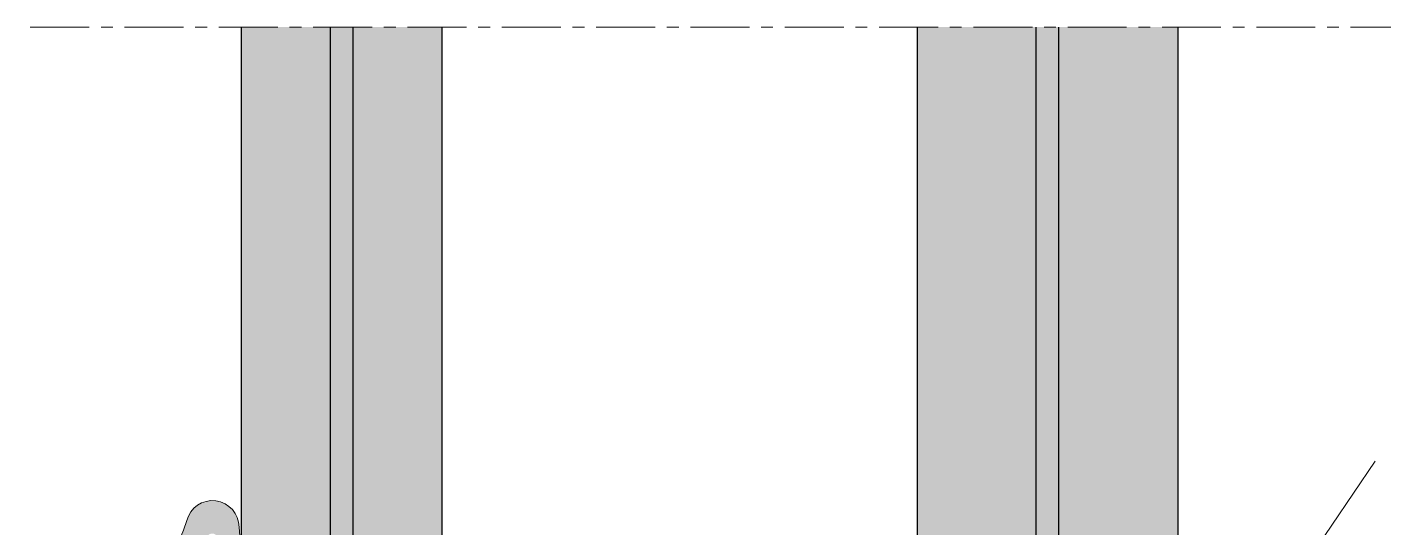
# Model space of a CAD drawing. Header units: millimetres. Extents: x -8 to 2550, y -393 to 1062.
# Drawn here: x 1122.72 to 1168.4, y -225.8 to -208.95 of the extents above; entities that cross this region are included whole.
import ezdxf

# ---------------------------------------------------------------- set-up
doc = ezdxf.new("R2010")
doc.units = ezdxf.units.MM
doc.header["$LTSCALE"] = 0.25
doc.header["$MEASUREMENT"] = 0
doc.linetypes.add('CENTER', pattern=[50.800000000000004, 31.75, -6.35, 6.35, -6.35])
for name, color, linetype, lineweight in [('01_Axis', 1, 'CENTER', 15), ('01_Fill Glass', 254, 'Continuous', 0), ('01_Fill Plastic', 253, 'Continuous', 0), ('01_Glazing', 6, 'Continuous', 25), ('01_Plastic', 3, 'Continuous', 20), ('01_Thin line', 8, 'Continuous', 9)]:
    doc.layers.add(name, color=color, linetype=linetype, lineweight=lineweight)

msp = doc.modelspace()

# ---------------------------------------------------------------- hatches: boundary and pattern name
at = {"layer": '01_Fill Glass', "ltscale": 0.25}
h = msp.add_hatch(color=256, dxfattribs=at)
h.dxf.hatch_style = 1
edge = h.paths.add_edge_path()
edge.add_line((1132.938375830711, -208.947778380631), (1129.93837583052, -208.947778380631))
edge.add_line((1129.93837583052, -208.947778380631), (1129.938375830325, -232.1765536598885))
edge.add_arc((1129.139289392565, -232.2147749251972), 0.8000000000831737, -2.738438377076875, 2.7384389558313273, ccw=False)
edge.add_line((1129.938375830711, -232.2529961824342), (1129.938375830711, -242.8237258718213))
edge.add_line((1129.938375830711, -242.8237258718213), (1132.938375830711, -242.8237258718213))
edge.add_line((1132.938375830711, -242.8237258718213), (1132.938375830711, -208.947778380631))
h.paths.add_polyline_path([(1136.698375830711, -208.947778380631), (1133.698375830711, -208.947778380631), (1133.698375830711, -242.8237258718213), (1136.698375830711, -242.8237258718213)])
h.paths.add_polyline_path([(1133.698375830711, -208.947778380631), (1132.938375830711, -208.947778380631), (1132.938375830711, -242.8237258718213), (1133.698375830711, -242.8237258718213)])
h.paths.add_polyline_path([(1156.698375830711, -208.947778380631), (1152.698375830711, -208.947778380631), (1152.698375830711, -242.8237258718213), (1156.698375830711, -242.8237258718213)])
h.paths.add_polyline_path([(1161.458375830711, -208.947778380631), (1157.458375830711, -208.947778380631), (1157.458375830711, -242.8237258718213), (1161.458375830711, -242.8237258718213)])
h.paths.add_polyline_path([(1157.458375830711, -208.947778380631), (1156.698375830711, -208.947778380631), (1156.698375830711, -242.8237258718213), (1157.458375830711, -242.8237258718213)])
at = {"layer": '01_Fill Plastic', "ltscale": 0.25}
h = msp.add_hatch(color=256, dxfattribs=at)
h.dxf.hatch_style = 1
h.paths.add_polyline_path([(1124.36544722435, -229.432075067977, 0.2783693348875363), (1123.462987341707, -230.6923825277349, 0.5367706748603355), (1123.988073394914, -231.103255535785), (1125.5636389886, -230.5788756093949, -0.5117725455009919), (1125.958375830705, -230.8635243943), (1125.958375830705, -233.4635243942998, -0.4142135623730675), (1125.658375830705, -233.7635243942999), (1125.058375830705, -233.7635243943, 0.6251575222492162), (1124.744903982578, -234.4240732978565, -0.181989317359221), (1128.733624362299, -241.8500297678629, 0.8794216882220507), (1129.938375830711, -242.0052555046522), (1129.938375830711, -241.5678609242065, 0.1026526743467071), (1128.115551603364, -235.3273689090647, -0.5713882184751089), (1128.27293291676, -234.8119215080369, 0.1050261149442904), (1129.938375830711, -228.0137023818613), (1129.938375830711, -226.9706704437535, 0.01783705545755019), (1129.858375830705, -225.7718932628705, 0.8338757283917327), (1128.130918510797, -225.4563354118809, -0.235342455846445)])
h.paths.add_polyline_path([(1128.762873780795, -226.1775906999927, -0.9750062429954481), (1129.147172120844, -226.1678625304153, -0.1554051461684043), (1127.735618664217, -233.4400880908431, -0.7483723478156971), (1127.260779695009, -233.3408210600045), (1127.260779695009, -230.3340869694689, -0.1383337806736182), (1127.443973425004, -229.9648020068449, 0.1406839273771701)], flags=16)

# ---------------------------------------------------------------- linework, layer by layer
at = {"layer": '01_Axis', "ltscale": 0.25}
msp.add_lwpolyline([(1113.305320227593, -208.947778380631), (1178.091431433828, -208.947778380631)], dxfattribs=at)
at = {"layer": '01_Glazing', "ltscale": 0.25}
for p, q in [((1132.938375830711, -242.8237258718213), (1132.938375830711, -208.947778380631)), ((1133.698375830711, -242.8237258718213), (1133.698375830711, -208.947778380631)), ((1136.698375830711, -242.8237258718213), (1136.698375830711, -208.947778380631)), ((1152.698375830711, -242.8237258718213), (1152.698375830711, -208.947778380631)), ((1156.698375830711, -242.8237258718213), (1156.698375830711, -208.947778380631)), ((1157.458375830711, -242.8237258718213), (1157.458375830711, -208.947778380631))]:
    msp.add_line(p, q, dxfattribs=at)
at = {"layer": '01_Glazing'}
msp.add_lwpolyline([(1161.458375830711, -208.947778380631), (1161.458375830711, -242.8237258718213), (1129.938375830711, -242.8237258718213), (1129.938375830711, -208.947778380631)], dxfattribs=at)
at = {"layer": '01_Plastic'}
msp.add_lwpolyline([(1129.958375830705, -241.8500297678621, 0.1071213139246725), (1128.115551603364, -235.3273689090647, -0.5713882184752298), (1128.27293291676, -234.8119215080369, 0.1388424067040269), (1129.858375830705, -225.7718932628705, 0.8834663804166891), (1128.100401281624, -225.5535188910108, -0.2251761288753481), (1124.491929172041, -229.3842800624182, 0.3028165420597821), (1123.462987341707, -230.6923825277349, 0.5367706748602905), (1123.988073394914, -231.103255535785), (1125.5636389886, -230.5788756093949, -0.5117725455009761), (1125.958375830705, -230.8635243943), (1125.958375830705, -233.4635243943, -0.4142135623728731), (1125.658375830705, -233.7635243942999), (1125.058375830705, -233.7635243943, 0.7524982433567734), (1124.849680631912, -234.5166561008584, -0.1789721976140697), (1128.733624362299, -241.850029767863, 1.06654900635249), (1129.953305930549, -241.771393492685)], format="xyb", dxfattribs=at)
at = {"layer": '01_Thin line'}
msp.add_line((1163.757658768637, -229.9782478845927), (1168.105419049897, -223.5483794557122), dxfattribs=at)

doc.saveas('drawing.dxf')
